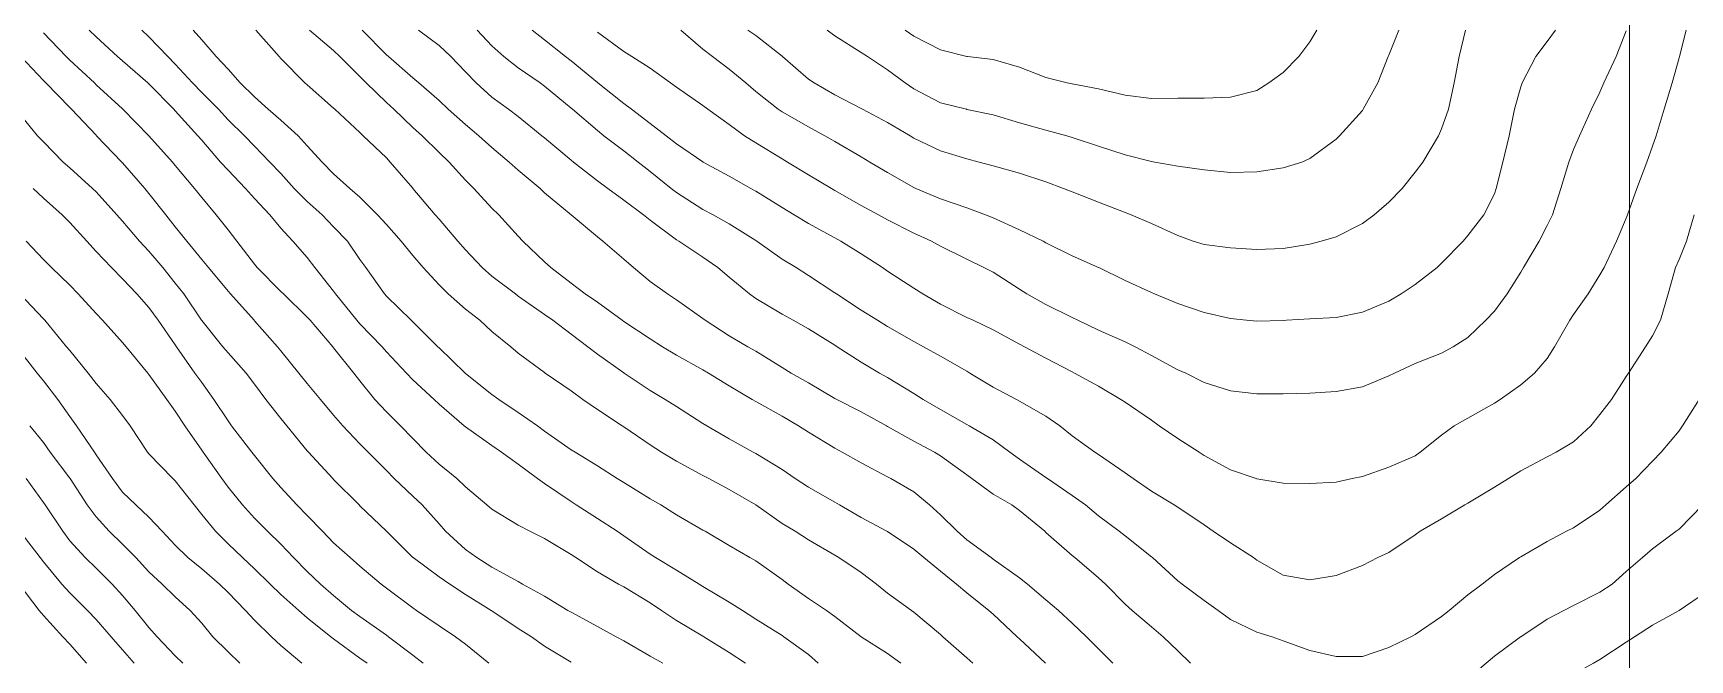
# Model space of a CAD drawing. Header units: centimetres. Extents: x 0 to 642158, y -847 to 649707.
# Drawn here: x 617136.56 to 617167.96, y 620530.31 to 620542.19 of the extents above; entities that cross this region are included whole.
import ezdxf

# ---------------------------------------------------------------- set-up
doc = ezdxf.new("R2010")
doc.units = ezdxf.units.CM
doc.header["$MEASUREMENT"] = 0
doc.layers.add('MEV_grille', color=254, linetype='Continuous', lineweight=9)
doc.layers.add('WAL_topographie 0.5', color=253, linetype='Continuous', lineweight=20)

# ---------------------------------------------------------------- blocks, each defined once
blk = doc.blocks.new('*U112')
at = {"layer": 'MEV_grille', "transparency": 33554687}
blk.add_lwpolyline([(0, 1825.476), (0, -1825.476)], dxfattribs=at)
blk = doc.blocks.new('*U113')
at = {"layer": 'MEV_grille', "color": 0, "linetype": 'ByBlock', "lineweight": -2, "transparency": 16777216}
blk.add_blockref('*U112', (1800, 0), dxfattribs=at)

msp = doc.modelspace()

# ---------------------------------------------------------------- linework, layer by layer
at = {"layer": 'WAL_topographie 0.5'}
for points in [[(617150.057, 620530.25), (617149.75, 620530.449), (617149.266, 620530.75), (617149.25, 620530.76), (617148.75, 620531.058), (617148.467, 620531.25), (617148.25, 620531.393), (617147.75, 620531.696), (617147.649, 620531.75), (617147.25, 620531.983), (617146.844, 620532.25), (617146.75, 620532.312), (617146.25, 620532.612), (617145.97, 620532.75), (617145.75, 620532.866), (617145.25, 620533.167), (617145.157, 620533.25), (617144.75, 620533.592), (617144.583, 620533.75), (617144.25, 620534.021), (617144.005, 620534.25), (617143.75, 620534.509), (617143.519, 620534.75), (617143.25, 620535.014), (617143.032, 620535.25), (617142.75, 620535.601), (617142.632, 620535.75), (617142.25, 620536.231), (617142.234, 620536.25), (617141.804, 620536.75), (617141.75, 620536.811), (617141.3, 620537.25), (617141.25, 620537.299), (617140.802, 620537.75), (617140.75, 620537.813), (617140.413, 620538.25), (617140.25, 620538.467), (617140.027, 620538.75), (617139.75, 620539.08), (617139.615, 620539.25), (617139.25, 620539.683), (617139.194, 620539.75), (617138.75, 620540.246), (617138.746, 620540.25), (617138.257, 620540.75), (617138.25, 620540.757), (617137.75, 620541.215), (617137.715, 620541.25), (617137.25, 620541.683), (617137.182, 620541.75), (617136.75, 620542.197)], [(617151.431, 620530.25), (617151.25, 620530.415), (617150.785, 620530.75), (617150.75, 620530.774), (617150.25, 620531.085), (617149.997, 620531.25), (617149.75, 620531.409), (617149.25, 620531.706), (617149.178, 620531.75), (617148.75, 620532.01), (617148.349, 620532.25), (617148.25, 620532.314), (617147.75, 620532.661), (617147.622, 620532.75), (617147.25, 620532.992), (617146.85, 620533.25), (617146.75, 620533.316), (617146.25, 620533.657), (617146.117, 620533.75), (617145.75, 620534.024), (617145.433, 620534.25), (617145.25, 620534.375), (617144.75, 620534.729), (617144.726, 620534.75), (617144.25, 620535.159), (617144.153, 620535.25), (617143.75, 620535.624), (617143.629, 620535.75), (617143.25, 620536.151), (617143.168, 620536.25), (617142.75, 620536.682), (617142.69, 620536.75), (617142.284, 620537.25), (617142.25, 620537.301), (617141.896, 620537.75), (617141.75, 620537.941), (617141.477, 620538.25), (617141.25, 620538.494), (617141.041, 620538.75), (617140.75, 620539.059), (617140.581, 620539.25), (617140.25, 620539.593), (617140.109, 620539.75), (617139.75, 620540.165), (617139.676, 620540.25), (617139.25, 620540.718), (617139.22, 620540.75), (617138.75, 620541.233), (617138.732, 620541.25), (617138.25, 620541.668), (617138.153, 620541.75), (617137.75, 620542.121), (617137.615, 620542.25)], [(617152.998, 620530.25), (617152.75, 620530.435), (617152.25, 620530.747), (617152.246, 620530.75), (617151.75, 620531.134), (617151.594, 620531.25), (617151.25, 620531.475), (617150.865, 620531.75), (617150.75, 620531.837), (617150.25, 620532.189), (617150.14, 620532.25), (617149.75, 620532.478), (617149.29, 620532.75), (617149.25, 620532.773), (617148.75, 620533.063), (617148.449, 620533.25), (617148.25, 620533.366), (617147.75, 620533.674), (617147.624, 620533.75), (617147.25, 620533.989), (617146.827, 620534.25), (617146.75, 620534.297), (617146.25, 620534.647), (617146.114, 620534.75), (617145.75, 620535.002), (617145.379, 620535.25), (617145.25, 620535.345), (617144.75, 620535.744), (617144.743, 620535.75), (617144.25, 620536.228), (617144.227, 620536.25), (617143.75, 620536.721), (617143.72, 620536.75), (617143.25, 620537.209), (617143.213, 620537.25), (617142.862, 620537.75), (617142.75, 620537.904), (617142.511, 620538.25), (617142.25, 620538.523), (617142.031, 620538.75), (617141.75, 620539.005), (617141.503, 620539.25), (617141.25, 620539.532), (617141.043, 620539.75), (617140.75, 620540.051), (617140.558, 620540.25), (617140.25, 620540.553), (617140.07, 620540.75), (617139.75, 620541.069), (617139.575, 620541.25), (617139.25, 620541.606), (617139.11, 620541.75), (617138.75, 620542.122), (617138.617, 620542.25)], [(617154.366, 620530.25), (617154.25, 620530.35), (617153.797, 620530.75), (617153.75, 620530.793), (617153.25, 620531.215), (617153.2, 620531.25), (617152.75, 620531.577), (617152.537, 620531.75), (617152.25, 620531.969), (617151.828, 620532.25), (617151.75, 620532.297), (617151.25, 620532.585), (617150.996, 620532.75), (617150.75, 620532.898), (617150.252, 620533.25), (617150.25, 620533.251), (617149.75, 620533.54), (617149.36, 620533.75), (617149.25, 620533.81), (617148.75, 620534.077), (617148.466, 620534.25), (617148.25, 620534.387), (617147.75, 620534.728), (617147.717, 620534.75), (617147.25, 620535.06), (617146.975, 620535.25), (617146.75, 620535.413), (617146.262, 620535.75), (617146.25, 620535.759), (617145.75, 620536.127), (617145.606, 620536.25), (617145.25, 620536.539), (617145.02, 620536.75), (617144.75, 620536.96), (617144.423, 620537.25), (617144.25, 620537.422), (617143.945, 620537.75), (617143.75, 620537.98), (617143.531, 620538.25), (617143.25, 620538.566), (617143.082, 620538.75), (617142.75, 620539.084), (617142.558, 620539.25), (617142.25, 620539.527), (617142.031, 620539.75), (617141.75, 620540.055), (617141.58, 620540.25), (617141.25, 620540.541), (617141.012, 620540.75), (617140.75, 620540.988), (617140.482, 620541.25), (617140.25, 620541.51), (617140.026, 620541.75), (617139.75, 620542.064), (617139.588, 620542.25)], [(617155.741, 620530.25), (617155.25, 620530.711), (617155.205, 620530.75), (617154.75, 620531.177), (617154.669, 620531.25), (617154.25, 620531.585), (617154.054, 620531.75), (617153.75, 620531.993), (617153.436, 620532.25), (617153.25, 620532.414), (617152.75, 620532.743), (617152.738, 620532.75), (617152.25, 620533.013), (617151.838, 620533.25), (617151.75, 620533.3), (617151.25, 620533.584), (617150.998, 620533.75), (617150.75, 620533.921), (617150.25, 620534.226), (617150.205, 620534.25), (617149.75, 620534.503), (617149.324, 620534.75), (617149.25, 620534.796), (617148.75, 620535.113), (617148.533, 620535.25), (617148.25, 620535.418), (617147.756, 620535.75), (617147.75, 620535.754), (617147.25, 620536.109), (617147.07, 620536.25), (617146.75, 620536.489), (617146.408, 620536.75), (617146.25, 620536.86), (617145.75, 620537.21), (617145.696, 620537.25), (617145.25, 620537.589), (617145.065, 620537.75), (617144.75, 620538.083), (617144.605, 620538.25), (617144.25, 620538.665), (617144.176, 620538.75), (617143.753, 620539.25), (617143.75, 620539.253), (617143.324, 620539.75), (617143.25, 620539.827), (617142.813, 620540.25), (617142.75, 620540.31), (617142.273, 620540.75), (617142.25, 620540.772), (617141.75, 620541.215), (617141.707, 620541.25), (617141.25, 620541.711), (617141.216, 620541.75), (617140.773, 620542.25)], [(617157.021, 620530.25), (617156.75, 620530.522), (617156.52, 620530.75), (617156.25, 620531.01), (617155.989, 620531.25), (617155.75, 620531.448), (617155.401, 620531.75), (617155.25, 620531.866), (617154.75, 620532.224), (617154.713, 620532.25), (617154.25, 620532.59), (617154.07, 620532.75), (617153.75, 620533.063), (617153.546, 620533.25), (617153.25, 620533.501), (617152.809, 620533.75), (617152.75, 620533.781), (617152.25, 620534.046), (617151.887, 620534.25), (617151.75, 620534.323), (617151.25, 620534.626), (617151.064, 620534.75), (617150.75, 620534.935), (617150.25, 620535.21), (617150.181, 620535.25), (617149.75, 620535.505), (617149.357, 620535.75), (617149.25, 620535.812), (617148.75, 620536.087), (617148.482, 620536.25), (617148.25, 620536.399), (617147.75, 620536.73), (617147.722, 620536.75), (617147.25, 620537.092), (617147.021, 620537.25), (617146.75, 620537.455), (617146.367, 620537.75), (617146.25, 620537.861), (617145.835, 620538.25), (617145.75, 620538.344), (617145.38, 620538.75), (617145.25, 620538.878), (617144.905, 620539.25), (617144.75, 620539.405), (617144.44, 620539.75), (617144.25, 620539.929), (617143.927, 620540.25), (617143.75, 620540.406), (617143.39, 620540.75), (617143.25, 620540.88), (617142.866, 620541.25), (617142.75, 620541.369), (617142.371, 620541.75), (617142.25, 620541.863), (617141.796, 620542.25)], [(617158.489, 620530.25), (617158.25, 620530.486), (617157.974, 620530.75), (617157.75, 620530.94), (617157.385, 620531.25), (617157.25, 620531.371), (617156.879, 620531.75), (617156.75, 620531.869), (617156.301, 620532.25), (617156.25, 620532.293), (617155.75, 620532.73), (617155.727, 620532.75), (617155.25, 620533.147), (617155.103, 620533.25), (617154.75, 620533.456), (617154.347, 620533.75), (617154.25, 620533.818), (617153.75, 620534.182), (617153.642, 620534.25), (617153.25, 620534.458), (617152.75, 620534.736), (617152.726, 620534.75), (617152.25, 620535.015), (617151.788, 620535.25), (617151.75, 620535.27), (617151.25, 620535.562), (617150.921, 620535.75), (617150.75, 620535.858), (617150.25, 620536.162), (617150.098, 620536.25), (617149.75, 620536.458), (617149.295, 620536.75), (617149.25, 620536.785), (617148.75, 620537.139), (617148.581, 620537.25), (617148.25, 620537.486), (617147.933, 620537.75), (617147.75, 620537.908), (617147.353, 620538.25), (617147.25, 620538.33), (617146.752, 620538.75), (617146.75, 620538.751), (617146.25, 620539.169), (617146.164, 620539.25), (617145.75, 620539.597), (617145.58, 620539.75), (617145.25, 620540.027), (617145.001, 620540.25), (617144.75, 620540.46), (617144.421, 620540.75), (617144.25, 620540.915), (617143.866, 620541.25), (617143.75, 620541.347), (617143.289, 620541.75), (617143.25, 620541.782), (617142.794, 620542.25)], [(617162.67, 620530.75), (617162.25, 620530.544), (617161.75, 620530.378), (617161.25, 620530.375), (617160.75, 620530.489), (617160.25, 620530.672), (617160.036, 620530.75), (617159.75, 620530.838), (617159.25, 620531.078), (617159.014, 620531.25), (617158.75, 620531.439), (617158.33, 620531.75), (617158.25, 620531.808), (617157.77, 620532.25), (617157.75, 620532.266), (617157.25, 620532.664), (617157.139, 620532.75), (617156.75, 620533.044), (617156.503, 620533.25), (617156.25, 620533.431), (617155.782, 620533.75), (617155.75, 620533.771), (617155.25, 620534.119), (617155.064, 620534.25), (617154.75, 620534.481), (617154.293, 620534.75), (617154.25, 620534.774), (617153.75, 620535.058), (617153.423, 620535.25), (617153.25, 620535.361), (617152.75, 620535.665), (617152.598, 620535.75), (617152.25, 620535.958), (617151.797, 620536.25), (617151.75, 620536.28), (617151.25, 620536.585), (617150.962, 620536.75), (617150.75, 620536.868), (617150.25, 620537.164), (617150.132, 620537.25), (617149.75, 620537.569), (617149.531, 620537.75), (617149.25, 620537.946), (617148.792, 620538.25), (617148.75, 620538.275), (617148.25, 620538.646), (617148.121, 620538.75), (617147.75, 620539.03), (617147.45, 620539.25), (617147.25, 620539.395), (617146.794, 620539.75), (617146.75, 620539.786), (617146.25, 620540.208), (617146.199, 620540.25), (617145.75, 620540.611), (617145.567, 620540.75), (617145.25, 620540.983), (617144.954, 620541.25), (617144.75, 620541.459), (617144.469, 620541.75), (617144.25, 620541.962), (617143.86, 620542.25)], [(617162.044, 620532.25), (617161.75, 620532.104), (617161.25, 620531.913), (617160.75, 620531.83), (617160.25, 620531.921), (617159.75, 620532.204), (617159.687, 620532.25), (617159.25, 620532.533), (617158.923, 620532.75), (617158.75, 620532.872), (617158.25, 620533.21), (617158.184, 620533.25), (617157.75, 620533.512), (617157.406, 620533.75), (617157.25, 620533.858), (617156.75, 620534.205), (617156.675, 620534.25), (617156.25, 620534.56), (617156.013, 620534.75), (617155.75, 620534.932), (617155.25, 620535.219), (617155.192, 620535.25), (617154.75, 620535.48), (617154.306, 620535.75), (617154.25, 620535.784), (617153.75, 620536.072), (617153.431, 620536.25), (617153.25, 620536.349), (617152.75, 620536.634), (617152.559, 620536.75), (617152.25, 620536.942), (617151.78, 620537.25), (617151.75, 620537.272), (617151.25, 620537.602), (617151.015, 620537.75), (617150.75, 620537.911), (617150.274, 620538.25), (617150.25, 620538.265), (617149.75, 620538.579), (617149.442, 620538.75), (617149.25, 620538.853), (617148.75, 620539.17), (617148.646, 620539.25), (617148.25, 620539.57), (617148.02, 620539.75), (617147.75, 620539.962), (617147.372, 620540.25), (617147.25, 620540.345), (617146.777, 620540.75), (617146.75, 620540.773), (617146.25, 620541.186), (617146.165, 620541.25), (617145.75, 620541.535), (617145.478, 620541.75), (617145.25, 620541.955), (617144.971, 620542.25)], [(617161.558, 620533.75), (617161.25, 620533.679), (617160.75, 620533.656), (617160.25, 620533.663), (617159.75, 620533.744), (617159.735, 620533.75), (617159.25, 620533.918), (617158.75, 620534.184), (617158.655, 620534.25), (617158.25, 620534.51), (617157.9, 620534.75), (617157.75, 620534.859), (617157.25, 620535.197), (617157.171, 620535.25), (617156.75, 620535.504), (617156.294, 620535.75), (617156.25, 620535.771), (617155.75, 620536.03), (617155.346, 620536.25), (617155.25, 620536.3), (617154.75, 620536.57), (617154.371, 620536.75), (617154.25, 620536.805), (617153.75, 620537.054), (617153.418, 620537.25), (617153.25, 620537.357), (617152.75, 620537.682), (617152.654, 620537.75), (617152.25, 620538.008), (617151.861, 620538.25), (617151.75, 620538.311), (617151.25, 620538.585), (617150.976, 620538.75), (617150.75, 620538.889), (617150.25, 620539.199), (617150.158, 620539.25), (617149.75, 620539.484), (617149.254, 620539.75), (617149.25, 620539.753), (617148.75, 620540.096), (617148.556, 620540.25), (617148.25, 620540.482), (617147.894, 620540.75), (617147.75, 620540.858), (617147.256, 620541.25), (617147.25, 620541.255), (617146.75, 620541.67), (617146.644, 620541.75), (617146.25, 620542.064), (617146.011, 620542.25)], [(617162.356, 620535.75), (617162.25, 620535.697), (617161.75, 620535.488), (617161.25, 620535.399), (617160.75, 620535.371), (617160.25, 620535.359), (617159.75, 620535.358), (617159.25, 620535.41), (617158.75, 620535.571), (617158.401, 620535.75), (617158.25, 620535.813), (617157.75, 620536.084), (617157.443, 620536.25), (617157.25, 620536.343), (617156.75, 620536.56), (617156.353, 620536.75), (617156.25, 620536.801), (617155.75, 620537.05), (617155.386, 620537.25), (617155.25, 620537.34), (617154.75, 620537.66), (617154.574, 620537.75), (617154.25, 620537.911), (617153.75, 620538.154), (617153.581, 620538.25), (617153.25, 620538.404), (617152.75, 620538.657), (617152.579, 620538.75), (617152.25, 620538.928), (617151.75, 620539.213), (617151.686, 620539.25), (617151.25, 620539.51), (617150.85, 620539.75), (617150.75, 620539.808), (617150.25, 620540.114), (617150.04, 620540.25), (617149.75, 620540.459), (617149.343, 620540.75), (617149.25, 620540.823), (617148.75, 620541.17), (617148.636, 620541.25), (617148.25, 620541.528), (617147.905, 620541.75), (617147.75, 620541.843), (617147.25, 620542.211)], [(617160.309, 620536.75), (617160.25, 620536.747), (617159.75, 620536.731), (617159.55, 620536.75), (617159.25, 620536.782), (617158.75, 620536.898), (617158.25, 620537.067), (617157.809, 620537.25), (617157.75, 620537.274), (617157.25, 620537.505), (617156.756, 620537.75), (617156.75, 620537.753), (617156.25, 620537.973), (617155.75, 620538.219), (617155.7, 620538.25), (617155.25, 620538.466), (617154.75, 620538.693), (617154.608, 620538.75), (617154.25, 620538.884), (617153.75, 620539.05), (617153.287, 620539.25), (617153.25, 620539.267), (617152.75, 620539.555), (617152.415, 620539.75), (617152.25, 620539.847), (617151.75, 620540.14), (617151.561, 620540.25), (617151.25, 620540.42), (617150.75, 620540.702), (617150.677, 620540.75), (617150.25, 620541.09), (617150.065, 620541.25), (617149.75, 620541.508), (617149.433, 620541.75), (617149.25, 620541.887), (617148.831, 620542.25)], [(617160.968, 620538.25), (617160.75, 620538.194), (617160.25, 620538.111), (617159.75, 620538.091), (617159.25, 620538.123), (617158.75, 620538.186), (617158.543, 620538.25), (617158.25, 620538.355), (617157.75, 620538.584), (617157.367, 620538.75), (617157.25, 620538.794), (617156.75, 620538.989), (617156.25, 620539.187), (617156.083, 620539.25), (617155.75, 620539.373), (617155.25, 620539.537), (617154.75, 620539.678), (617154.483, 620539.75), (617154.25, 620539.809), (617153.75, 620539.962), (617153.25, 620540.204), (617153.175, 620540.25), (617152.75, 620540.499), (617152.274, 620540.75), (617152.25, 620540.763), (617151.75, 620541.025), (617151.355, 620541.25), (617151.25, 620541.324), (617150.76, 620541.75), (617150.75, 620541.758), (617150.25, 620542.149), (617150.099, 620542.25)], [(617160.601, 620539.75), (617160.25, 620539.64), (617159.75, 620539.564), (617159.25, 620539.555), (617158.75, 620539.603), (617158.25, 620539.673), (617157.813, 620539.75), (617157.75, 620539.76), (617157.25, 620539.885), (617156.75, 620540.048), (617156.25, 620540.217), (617156.146, 620540.25), (617155.75, 620540.357), (617155.25, 620540.496), (617154.75, 620540.646), (617154.25, 620540.749), (617154.245, 620540.75), (617153.75, 620540.873), (617153.25, 620541.14), (617153.084, 620541.25), (617152.75, 620541.497), (617152.366, 620541.75), (617152.25, 620541.827), (617151.75, 620542.142), (617151.602, 620542.25)], [(617159.974, 620541.25), (617159.75, 620541.106), (617159.25, 620540.978), (617158.75, 620540.964), (617158.25, 620540.964), (617157.75, 620540.956), (617157.25, 620541.018), (617156.75, 620541.139), (617156.25, 620541.232), (617156.153, 620541.25), (617155.75, 620541.353), (617155.25, 620541.551), (617154.75, 620541.691), (617154.262, 620541.75), (617154.25, 620541.752), (617153.75, 620541.877), (617153.25, 620542.135), (617153.086, 620542.25)], [(617160.883, 620542.25), (617160.75, 620542.027), (617160.545, 620541.75), (617160.25, 620541.448), (617159.974, 620541.25)], [(617165.409, 620542.25), (617165.25, 620542.033), (617165.038, 620541.75), (617164.776, 620541.25), (617164.75, 620541.179), (617164.632, 620540.75), (617164.529, 620540.25), (617164.412, 620539.75), (617164.287, 620539.25), (617164.25, 620539.15), (617164.052, 620538.75), (617163.75, 620538.355), (617163.657, 620538.25), (617163.25, 620537.831), (617163.167, 620537.75), (617162.75, 620537.427), (617162.484, 620537.25), (617162.25, 620537.115), (617161.75, 620536.906), (617161.25, 620536.806), (617160.75, 620536.776), (617160.309, 620536.75)], [(617162.442, 620542.25), (617162.25, 620541.776), (617162.239, 620541.75), (617162.042, 620541.25), (617161.766, 620540.75), (617161.75, 620540.727), (617161.316, 620540.25), (617161.25, 620540.184), (617160.75, 620539.815), (617160.601, 620539.75)], [(617163.7, 620542.25), (617163.585, 620541.75), (617163.491, 620541.25), (617163.38, 620540.75), (617163.25, 620540.377), (617163.193, 620540.25), (617162.894, 620539.75), (617162.75, 620539.56), (617162.505, 620539.25), (617162.25, 620538.988), (617161.972, 620538.75), (617161.75, 620538.586), (617161.25, 620538.33), (617160.968, 620538.25)], [(617167.888, 620542.25), (617167.756, 620541.75), (617167.75, 620541.726), (617167.62, 620541.25), (617167.466, 620540.75), (617167.316, 620540.25), (617167.25, 620540.051), (617167.141, 620539.75), (617166.952, 620539.25), (617166.774, 620538.75), (617166.75, 620538.687), (617166.566, 620538.25), (617166.33, 620537.75), (617166.25, 620537.613), (617166.03, 620537.25), (617165.75, 620536.862), (617165.681, 620536.75), (617165.39, 620536.25), (617165.25, 620536.025), (617165.011, 620535.75), (617164.75, 620535.526), (617164.362, 620535.25), (617164.25, 620535.18), (617163.75, 620534.896), (617163.488, 620534.75), (617163.25, 620534.57), (617162.843, 620534.25), (617162.75, 620534.18), (617162.25, 620533.964), (617161.75, 620533.79), (617161.558, 620533.75)], [(617166.75, 620542.239), (617166.561, 620541.75), (617166.323, 620541.25), (617166.25, 620541.075), (617166.092, 620540.75), (617165.863, 620540.25), (617165.75, 620539.987), (617165.66, 620539.75), (617165.513, 620539.25), (617165.353, 620538.75), (617165.25, 620538.544), (617165.101, 620538.25), (617164.802, 620537.75), (617164.75, 620537.66), (617164.492, 620537.25), (617164.25, 620536.925), (617164.087, 620536.75), (617163.75, 620536.424), (617163.471, 620536.25), (617163.25, 620536.129), (617162.75, 620535.93), (617162.356, 620535.75)], [(617148.489, 620530.25), (617148.25, 620530.38), (617147.75, 620530.674), (617147.604, 620530.75), (617147.25, 620530.948), (617146.75, 620531.216), (617146.692, 620531.25), (617146.25, 620531.517), (617145.83, 620531.75), (617145.75, 620531.795), (617145.25, 620532.068), (617144.962, 620532.25), (617144.75, 620532.404), (617144.371, 620532.75), (617144.25, 620532.889), (617143.929, 620533.25), (617143.75, 620533.415), (617143.395, 620533.75), (617143.25, 620533.9), (617142.907, 620534.25), (617142.75, 620534.409), (617142.424, 620534.75), (617142.25, 620534.953), (617142.003, 620535.25), (617141.75, 620535.553), (617141.59, 620535.75), (617141.25, 620536.174), (617141.189, 620536.25), (617140.75, 620536.742), (617140.742, 620536.75), (617140.293, 620537.25), (617140.25, 620537.3), (617139.878, 620537.75), (617139.75, 620537.904), (617139.468, 620538.25), (617139.25, 620538.521), (617139.068, 620538.75), (617138.75, 620539.155), (617138.67, 620539.25), (617138.25, 620539.734), (617138.234, 620539.75), (617137.759, 620540.25), (617137.75, 620540.259), (617137.282, 620540.75), (617137.25, 620540.782), (617136.794, 620541.25), (617136.75, 620541.293), (617136.322, 620541.75)], [(617146.75, 620530.271), (617146.25, 620530.569), (617145.998, 620530.75), (617145.75, 620530.91), (617145.25, 620531.242), (617145.238, 620531.25), (617144.75, 620531.552), (617144.45, 620531.75), (617144.25, 620531.888), (617143.756, 620532.25), (617143.75, 620532.256), (617143.253, 620532.75), (617143.25, 620532.753), (617142.75, 620533.233), (617142.733, 620533.25), (617142.25, 620533.734), (617142.235, 620533.75), (617141.771, 620534.25), (617141.75, 620534.275), (617141.361, 620534.75), (617141.25, 620534.886), (617140.964, 620535.25), (617140.75, 620535.536), (617140.591, 620535.75), (617140.25, 620536.134), (617140.152, 620536.25), (617139.75, 620536.747), (617139.748, 620536.75), (617139.409, 620537.25), (617139.25, 620537.456), (617139.014, 620537.75), (617138.75, 620538.062), (617138.574, 620538.25), (617138.25, 620538.629), (617138.144, 620538.75), (617137.75, 620539.183), (617137.681, 620539.25), (617137.25, 620539.641), (617137.124, 620539.75), (617136.75, 620540.131), (617136.64, 620540.25), (617136.25, 620540.719)], [(617145.193, 620530.25), (617144.75, 620530.608), (617144.559, 620530.75), (617144.25, 620530.958), (617143.823, 620531.25), (617143.75, 620531.298), (617143.25, 620531.674), (617143.15, 620531.75), (617142.75, 620532.09), (617142.564, 620532.25), (617142.25, 620532.532), (617142.041, 620532.75), (617141.75, 620533.049), (617141.552, 620533.25), (617141.25, 620533.577), (617141.101, 620533.75), (617140.75, 620534.187), (617140.701, 620534.25), (617140.317, 620534.75), (617140.25, 620534.842), (617139.982, 620535.25), (617139.75, 620535.568), (617139.622, 620535.75), (617139.272, 620536.25), (617139.25, 620536.284), (617138.927, 620536.75), (617138.75, 620536.99), (617138.518, 620537.25), (617138.25, 620537.537), (617138.042, 620537.75), (617137.75, 620538.057), (617137.57, 620538.25), (617137.25, 620538.604), (617137.106, 620538.75), (617136.75, 620539.063), (617136.555, 620539.25)], [(617168.036, 620538.75), (617167.891, 620538.25), (617167.75, 620537.9), (617167.685, 620537.75), (617167.542, 620537.25), (617167.399, 620536.75), (617167.25, 620536.457), (617167.115, 620536.25), (617166.794, 620535.75), (617166.75, 620535.687), (617166.469, 620535.25), (617166.25, 620534.963), (617166.077, 620534.75), (617165.75, 620534.444), (617165.424, 620534.25), (617165.25, 620534.163), (617164.75, 620533.893), (617164.516, 620533.75), (617164.25, 620533.589), (617163.75, 620533.286), (617163.693, 620533.25), (617163.25, 620532.986), (617162.841, 620532.75), (617162.75, 620532.684), (617162.25, 620532.348), (617162.044, 620532.25)], [(617143.945, 620530.25), (617143.75, 620530.401), (617143.289, 620530.75), (617143.25, 620530.779), (617142.75, 620531.132), (617142.59, 620531.25), (617142.25, 620531.531), (617141.999, 620531.75), (617141.75, 620531.99), (617141.49, 620532.25), (617141.25, 620532.504), (617140.996, 620532.75), (617140.75, 620532.997), (617140.521, 620533.25), (617140.25, 620533.588), (617140.131, 620533.75), (617139.778, 620534.25), (617139.75, 620534.29), (617139.43, 620534.75), (617139.25, 620535.026), (617139.09, 620535.25), (617138.75, 620535.723), (617138.728, 620535.75), (617138.317, 620536.25), (617138.25, 620536.328), (617137.868, 620536.75), (617137.75, 620536.878), (617137.41, 620537.25), (617137.25, 620537.413), (617136.9, 620537.75), (617136.75, 620537.905), (617136.426, 620538.25)], [(617142.883, 620530.25), (617142.75, 620530.344), (617142.25, 620530.71), (617142.2, 620530.75), (617141.75, 620531.111), (617141.59, 620531.25), (617141.25, 620531.554), (617141.049, 620531.75), (617140.75, 620532.041), (617140.523, 620532.25), (617140.25, 620532.515), (617140.009, 620532.75), (617139.75, 620533.069), (617139.605, 620533.25), (617139.25, 620533.705), (617139.202, 620533.75), (617138.75, 620534.22), (617138.725, 620534.25), (617138.393, 620534.75), (617138.25, 620534.943), (617138.016, 620535.25), (617137.75, 620535.552), (617137.596, 620535.75), (617137.25, 620536.175), (617137.19, 620536.25), (617136.774, 620536.75), (617136.75, 620536.775), (617136.304, 620537.25)], [(617141.649, 620530.25), (617141.25, 620530.586), (617141.071, 620530.75), (617140.75, 620531.063), (617140.582, 620531.25), (617140.25, 620531.588), (617140.088, 620531.75), (617139.75, 620532.037), (617139.49, 620532.25), (617139.25, 620532.49), (617138.999, 620532.75), (617138.75, 620533.015), (617138.504, 620533.25), (617138.25, 620533.492), (617138.058, 620533.75), (617137.75, 620534.202), (617137.717, 620534.25), (617137.376, 620534.75), (617137.25, 620534.927), (617137.026, 620535.25), (617136.75, 620535.604), (617136.631, 620535.75), (617136.25, 620536.232)], [(617168.132, 620535.25), (617167.818, 620534.75), (617167.75, 620534.652), (617167.41, 620534.25), (617167.25, 620534.081), (617166.933, 620533.75), (617166.75, 620533.592), (617166.362, 620533.25), (617166.25, 620533.152), (617165.75, 620532.815), (617165.62, 620532.75), (617165.25, 620532.558), (617164.75, 620532.267), (617164.724, 620532.25), (617164.25, 620531.932), (617164.022, 620531.75), (617163.75, 620531.546), (617163.391, 620531.25), (617163.25, 620531.132), (617162.75, 620530.791), (617162.67, 620530.75)], [(617140.47, 620530.25), (617140.25, 620530.466), (617139.96, 620530.75), (617139.75, 620531.006), (617139.533, 620531.25), (617139.25, 620531.506), (617139.001, 620531.75), (617138.75, 620531.982), (617138.503, 620532.25), (617138.25, 620532.507), (617137.997, 620532.75), (617137.75, 620533.022), (617137.58, 620533.25), (617137.257, 620533.75), (617137.25, 620533.76), (617136.88, 620534.25), (617136.75, 620534.431), (617136.495, 620534.75)], [(617139.393, 620530.25), (617139.25, 620530.388), (617138.906, 620530.75), (617138.75, 620530.924), (617138.488, 620531.25), (617138.25, 620531.534), (617138.053, 620531.75), (617137.75, 620532.049), (617137.541, 620532.25), (617137.25, 620532.568), (617137.115, 620532.75), (617136.78, 620533.25), (617136.75, 620533.293), (617136.423, 620533.75)], [(617168.199, 620533.25), (617167.75, 620532.791), (617167.697, 620532.75), (617167.25, 620532.419), (617167.055, 620532.25), (617166.75, 620531.986), (617166.481, 620531.75), (617166.25, 620531.596), (617165.75, 620531.343), (617165.564, 620531.25), (617165.25, 620531.081), (617164.75, 620530.752), (617164.747, 620530.75), (617164.25, 620530.38), (617164.095, 620530.25), (617163.75, 620529.955), (617163.513, 620529.75), (617163.25, 620529.534), (617162.75, 620529.288), (617162.606, 620529.25)], [(617138.471, 620530.25), (617138.25, 620530.501), (617138.033, 620530.75), (617137.75, 620531.078), (617137.586, 620531.25), (617137.25, 620531.581), (617137.101, 620531.75), (617136.75, 620532.168), (617136.686, 620532.25), (617136.301, 620532.75)], [(617137.568, 620530.25), (617137.25, 620530.609), (617137.118, 620530.75), (617136.75, 620531.153), (617136.67, 620531.25), (617136.288, 620531.75)], [(617168.25, 620531.589), (617167.755, 620531.25), (617167.75, 620531.247), (617167.25, 620530.971), (617166.905, 620530.75), (617166.75, 620530.647), (617166.25, 620530.318), (617166.132, 620530.25), (617165.75, 620530.042), (617165.25, 620529.76), (617165.237, 620529.75), (617164.75, 620529.39), (617164.582, 620529.25), (617164.25, 620528.928), (617164.07, 620528.75), (617163.75, 620528.453), (617163.423, 620528.25)]]:
    msp.add_lwpolyline(points, dxfattribs=at)

# ---------------------------------------------------------------- block references
at = {"layer": 'MEV_grille', "transparency": 33554687}
msp.add_blockref('*U113', (615366.814, 620593.644), dxfattribs=at)

doc.saveas('drawing.dxf')
